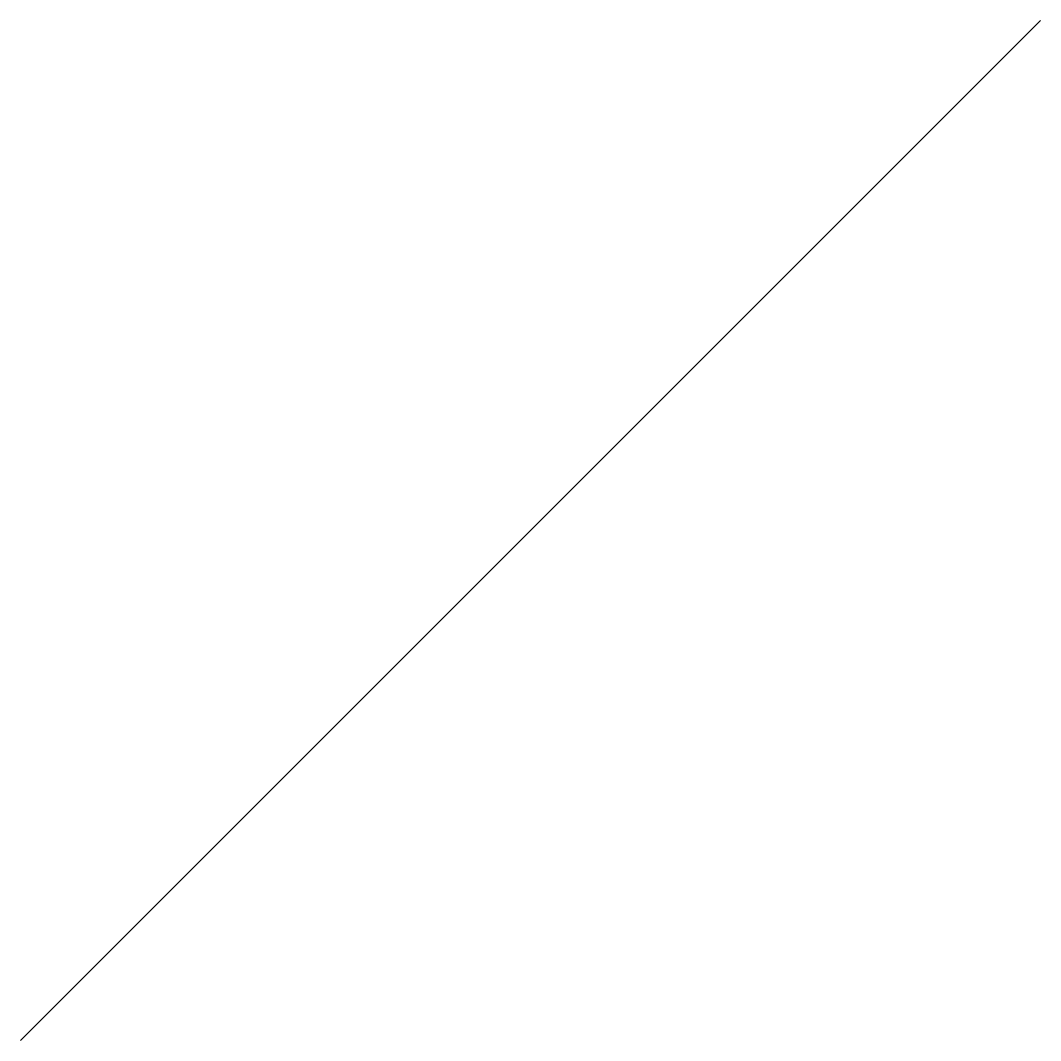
# Model space of a CAD drawing. Header units: inches. Extents: x 12.4174 to 12.4564, y 55.5946 to 55.6336.
import ezdxf

# ---------------------------------------------------------------- set-up
doc = ezdxf.new("R2010")
doc.units = ezdxf.units.IN
doc.header["$MEASUREMENT"] = 0
doc.layers.add('resultroute', color=7, linetype='Continuous')

msp = doc.modelspace()

# ---------------------------------------------------------------- linework, layer by layer
at = {"layer": 'resultroute'}
msp.add_lwpolyline([(12.41742, 55.594626), (12.43692, 55.614126), (12.45642, 55.633626)], dxfattribs=at)

doc.saveas('drawing.dxf')
